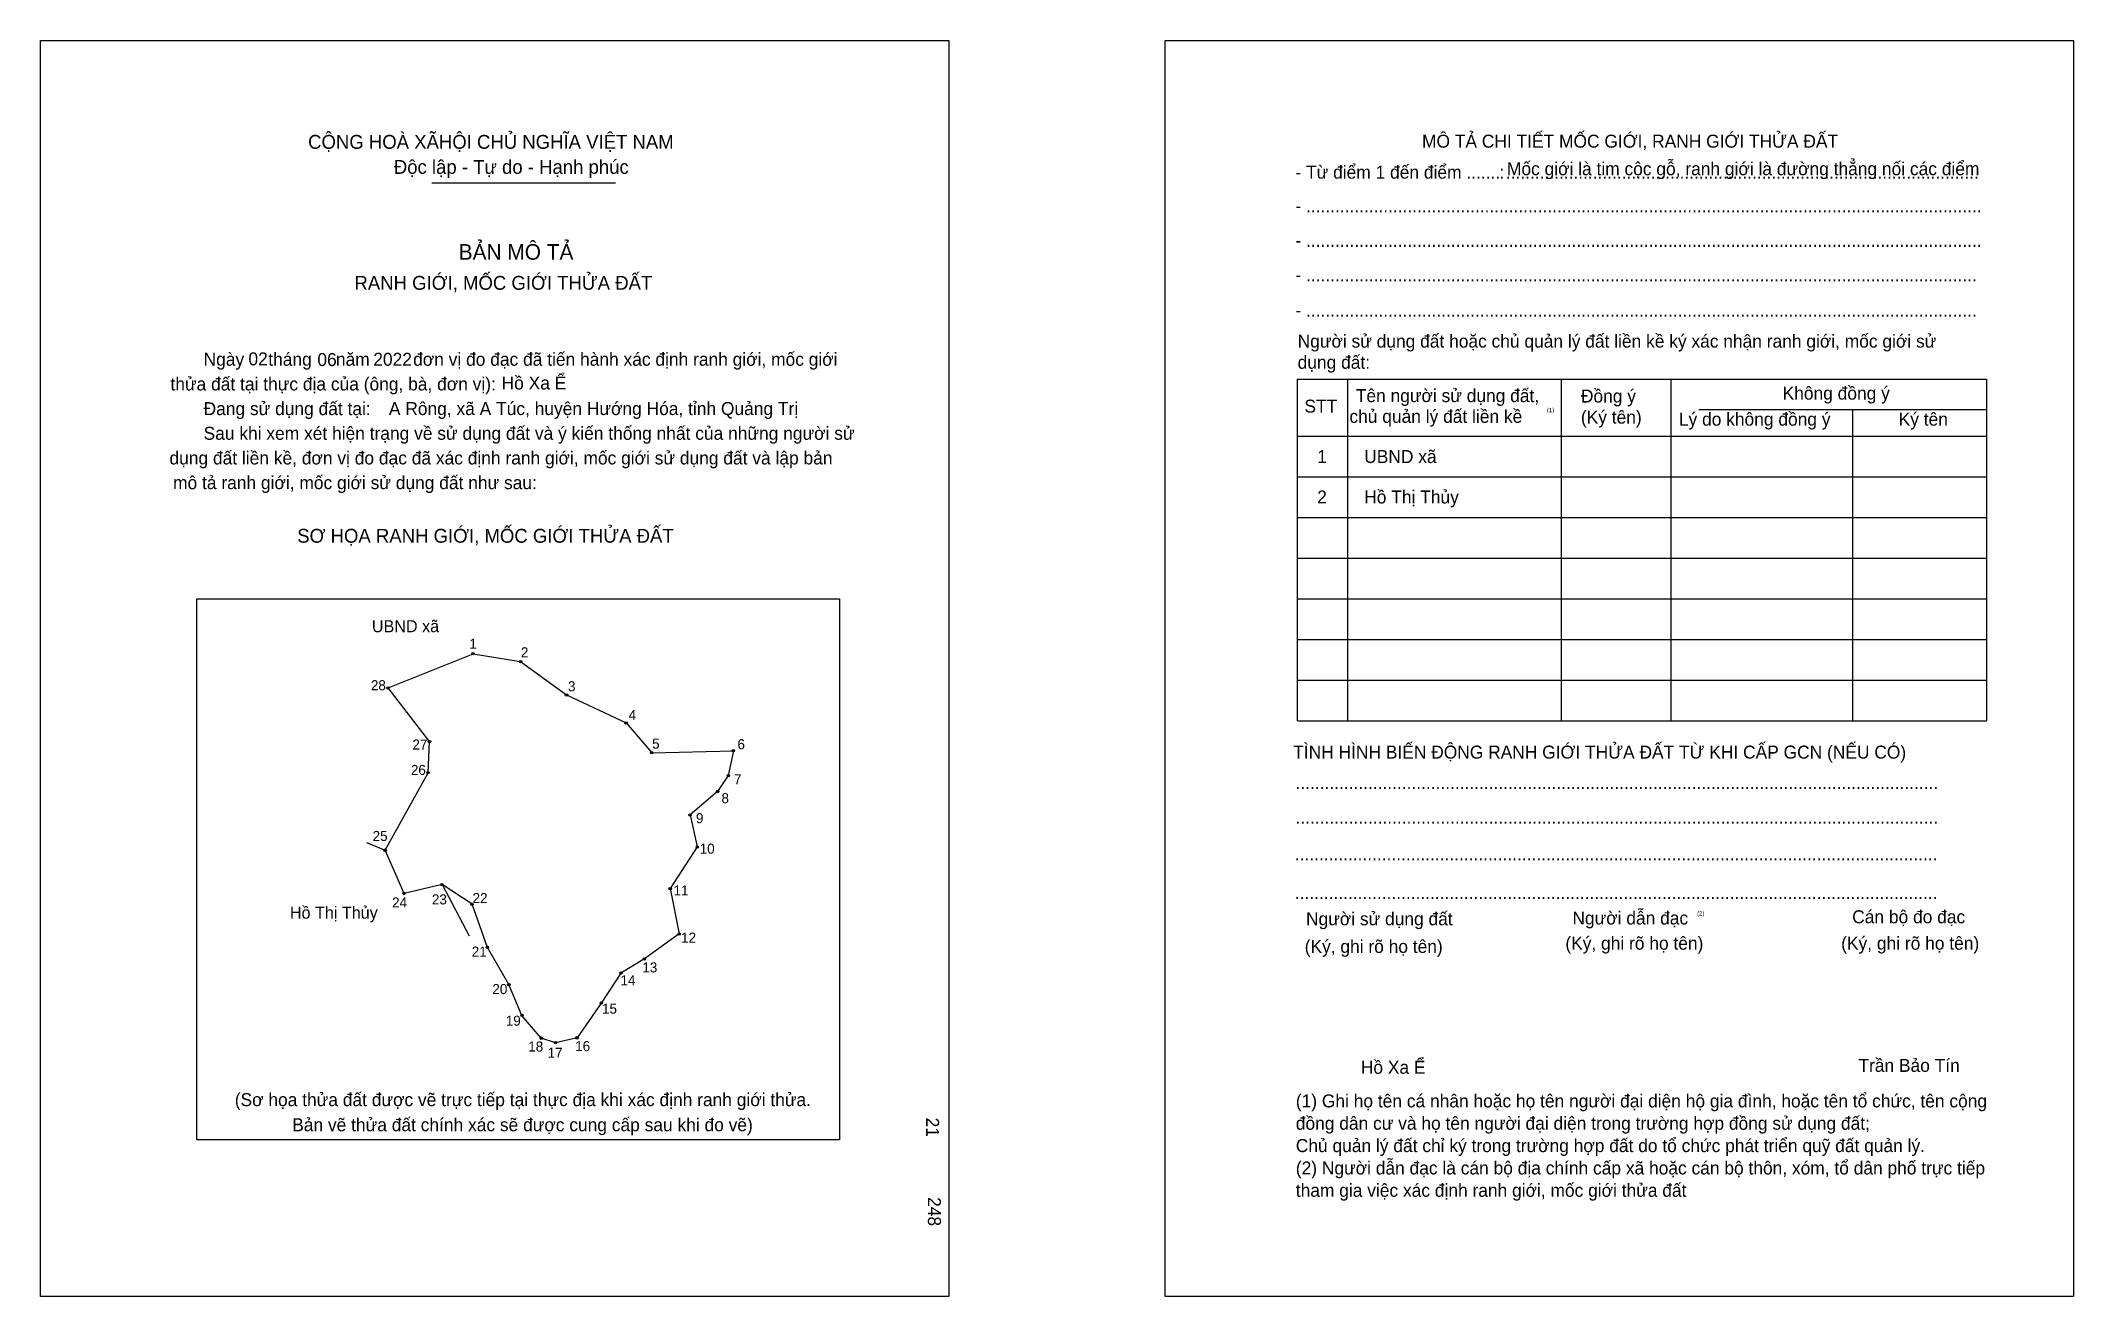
# Model space of a CAD drawing. Extents: x 547455 to 548302, y 1825645 to 1826169.
import ezdxf

# ---------------------------------------------------------------- set-up
doc = ezdxf.new("R2010")
doc.units = 0
for name, color, linetype in [('bmtKhungInTrang1', 7, 'Continuous'), ('bmtKhungInTrang2', 7, 'Continuous'), ('bmtNoiDung', 7, 'Continuous'), ('bmtTemplate', 7, 'Continuous'), ('CanhThua', 7, 'Continuous'), ('MocDinhThua', 7, 'Continuous'), ('RauThua', 7, 'Continuous'), ('SoHieuDinhThua', 7, 'Continuous'), ('TenChuLanCan', 7, 'Continuous')]:
    doc.layers.add(name, color=color, linetype=linetype)

msp = doc.modelspace()

# ---------------------------------------------------------------- linework, layer by layer
at = {"layer": 'bmtKhungInTrang1'}
msp.add_lwpolyline([(547454.85, 1826168.86), (547833.24, 1826168.86), (547833.24, 1825645.49), (547454.85, 1825645.49)], close=True, dxfattribs=at)
at = {"layer": 'bmtKhungInTrang2'}
msp.add_lwpolyline([(547923.47, 1826168.86), (548301.86, 1826168.86), (548301.86, 1825645.49), (547923.47, 1825645.49)], close=True, dxfattribs=at)
at = {"layer": 'bmtTemplate'}
for p, q in [((547617.91, 1826109.54), (547694.42, 1826109.54)), ((547999.38, 1826027.7), (547999.38, 1825885.42)), ((548088.39, 1826027.7), (548088.39, 1825885.42)), ((548134.19, 1826027.87), (548134.19, 1825885.42)), ((548265.63, 1826027.7), (548265.63, 1825885.42)), ((548145.8, 1826015.16), (548265.63, 1826015.16)), ((547978.63, 1826003.98), (548265.63, 1826003.98)), ((547978.63, 1825987.04), (548265.63, 1825987.04)), ((547978.63, 1825970.11), (548265.63, 1825970.11)), ((547978.63, 1825953.17), (548265.63, 1825953.17)), ((547978.63, 1825936.23), (548265.63, 1825936.23)), ((547978.63, 1825919.29), (548265.63, 1825919.29)), ((547978.63, 1825902.35), (548265.63, 1825902.35)), ((547978.63, 1825885.42), (548265.63, 1825885.42))]:
    msp.add_line(p, q, dxfattribs=at)
for points in [[(547978.44, 1826027.7), (548265.63, 1826027.7)], [(547978.44, 1826027.7), (547978.44, 1825885.42)], [(548209.77, 1826014.99), (548209.77, 1825885.42)]]:
    msp.add_lwpolyline(points, dxfattribs=at)
msp.add_lwpolyline([(547519.94, 1825710.68), (547519.94, 1825936.21), (547787.69, 1825936.21), (547787.69, 1825710.68)], close=True, dxfattribs=at)
at = {"layer": 'CanhThua'}
for p, q in [((547599.63, 1825899.1), (547635.05, 1825913.33)), ((547635.05, 1825913.33), (547654.82, 1825910.06)), ((547654.82, 1825910.06), (547673.96, 1825896.17)), ((547616.88, 1825876.73), (547599.63, 1825899.1)), ((547673.96, 1825896.17), (547698.82, 1825884.48)), ((547698.82, 1825884.48), (547709.46, 1825872.05)), ((547616.27, 1825863.75), (547616.88, 1825876.73)), ((547709.46, 1825872.05), (547743.5, 1825872.92)), ((547743.5, 1825872.92), (547741.38, 1825862.56)), ((547598.4, 1825831.45), (547616.27, 1825863.75)), ((547741.38, 1825862.56), (547736.92, 1825855.91)), ((547736.92, 1825855.91), (547725.44, 1825846.13)), ((547725.44, 1825846.13), (547728.45, 1825832.84)), ((547728.45, 1825832.84), (547717.16, 1825815.46)), ((547606.28, 1825813.41), (547598.4, 1825831.45)), ((547622.11, 1825817.12), (547606.28, 1825813.41)), ((547634.63, 1825808.91), (547622.11, 1825817.12)), ((547717.16, 1825815.46), (547720.92, 1825796.55)), ((547640.99, 1825790.94), (547634.63, 1825808.91)), ((547649.93, 1825775.44), (547640.99, 1825790.94)), ((547720.92, 1825796.55), (547706.4, 1825786.1)), ((547706.4, 1825786.1), (547696.66, 1825780.23)), ((547655.37, 1825762.59), (547649.93, 1825775.44)), ((547696.66, 1825780.23), (547688.44, 1825767.76)), ((547688.44, 1825767.76), (547678.36, 1825753.25)), ((547663.47, 1825753.11), (547655.37, 1825762.59)), ((547669.4, 1825751.19), (547663.47, 1825753.11)), ((547678.36, 1825753.25), (547669.4, 1825751.19))]:
    msp.add_line(p, q, dxfattribs=at)
at = {"layer": 'MocDinhThua'}
for centre in [(547635.05, 1825913.33), (547654.82, 1825910.06), (547599.63, 1825899.1), (547673.96, 1825896.17), (547698.82, 1825884.48), (547616.88, 1825876.73), (547709.46, 1825872.05), (547743.5, 1825872.92), (547616.27, 1825863.75), (547741.38, 1825862.56), (547736.92, 1825855.91), (547725.44, 1825846.13), (547598.4, 1825831.45), (547728.45, 1825832.84), (547622.11, 1825817.12), (547717.16, 1825815.46), (547606.28, 1825813.41), (547634.63, 1825808.91), (547640.99, 1825790.94), (547720.92, 1825796.55), (547706.4, 1825786.1), (547649.93, 1825775.44), (547696.66, 1825780.23), (547688.44, 1825767.76), (547655.37, 1825762.59), (547663.47, 1825753.11), (547669.4, 1825751.19), (547678.36, 1825753.25)]:
    msp.add_circle(centre, 0.502, dxfattribs=at)
at = {"layer": 'RauThua'}
for p, q in [((547590.69, 1825834.63), (547598.4, 1825831.45)), ((547622.11, 1825817.12), (547633.43, 1825795.73))]:
    msp.add_line(p, q, dxfattribs=at)

# ---------------------------------------------------------------- texts
at = {"layer": 'bmtNoiDung'}
for s, height, p in [('02', 5.414, (547541.43, 1826033.53)), ('06', 5.414, (547570.15, 1826033.23)), ('2022', 5.414, (547593.44, 1826033.34)), ('Hồ Xa Ể', 5.414, (547646.92, 1826023.46)), ('A Rông, xã A Túc, huyện Hướng Hóa, tỉnh Quảng Trị', 5.4141, (547599.95, 1826012.81)), ('1', 5.41, (547986.77, 1825992.81)), ('UBND xã ', 5.414, (548006.37, 1825992.81)), ('2', 5.41, (547986.77, 1825975.95)), ('Hồ Thị Thủy ', 5.4141, (548006.37, 1825975.95)), ('Hồ Xa Ể', 5.414, (548004.95, 1825738.25))]:
    msp.add_text(s, height=height, dxfattribs=at).set_placement(p)
for s, p in [('21', (547823.81, 1825719.99)), ('248', (547824.58, 1825686.86))]:
    msp.add_text(s, height=5.414, rotation=270, dxfattribs=at).set_placement(p)
at = {"layer": 'bmtTemplate'}
for s, height, p in [('CỘNG HOÀ XÃHỘI CHỦ NGHĨA VIỆT NAM', 5.775, (547566.3, 1826123.78)), ('MÔ TẢ CHI TIẾT MỐC GIỚI, RANH GIỚI THỬA ĐẤT', 5.412, (548030.46, 1826124.25)), ('Mốc giới là tim cộc gỗ, ranh giới là đường thẳng nối các điểm', 5.412, (548065.85, 1826112.77)), ('Độc lập - Tự do - Hạnh phúc', 5.775, (547602.02, 1826113.34)), ('- Từ điểm 1 đến điểm .......', 5.412, (547977.71, 1826111.34)), (':', 5.41, (548062.74, 1826111.34)), ('..................................................................................................', 5.412, (548065.4, 1826111.34)), ('- ............................................................................................................................................', 5.41204, (547977.71, 1826097.31)), ('BẢN MÔ TẢ', 6.497, (547629.05, 1826077.55)), ('- ............................................................................................................................................', 5.41204, (547977.71, 1826082.92)), ('RANH GIỚI, MỐC GIỚI THỬA ĐẤT', 5.775, (547585.61, 1826065.02)), ('- ...........................................................................................................................................', 5.41204, (547977.71, 1826068.52)), ('- ...........................................................................................................................................', 5.41204, (547977.71, 1826053.78)), ('Người sử dụng đất hoặc chủ quản lý đất liền kề ký xác nhận ranh giới, mốc giới sử', 5.412, (547978.63, 1826040.91)), ('Ngày     tháng     năm         đơn vị đo đạc đã tiến hành xác định ranh giới, mốc giới ', 5.4141, (547522.74, 1826033.35)), ('dụng đất:', 5.412, (547978.63, 1826032.1)), ('thửa đất tại thực địa của (ông, bà, đơn vị):', 5.4141, (547508.94, 1826023.06)), ('Đang sử dụng đất tại:', 5.4141, (547522.74, 1826012.78)), ('STT', 5.412, (547981.46, 1826013.81)), ('Tên người sử dụng đất,', 5.412, (548002.87, 1826018.21)), ('Đồng ý', 5.412, (548096.67, 1826018.04)), ('Không đồng ý', 5.412, (548180.72, 1826019.23)), ('chủ quản lý đất liền kề', 5.412, (548000.22, 1826009.56)), ('(1)', 1.805, (548082.53, 1826014)), ('(Ký tên)', 5.412, (548096.67, 1826009.24)), ('Lý do không đồng ý', 5.412, (548137.5, 1826008.39)), ('Ký tên', 5.412, (548229.08, 1826008.39)), ('Sau khi xem xét hiện trạng về sử dụng đất và ý kiến thống nhất của những người sử ', 5.4141, (547522.74, 1826002.5)), ('dụng đất liền kề, đơn vị đo đạc đã xác định ranh giới, mốc giới sử dụng đất và lập bản', 5.4141, (547508.53, 1825992.22)), ('mô tả ranh giới, mốc giới sử dụng đất như sau:', 5.4141, (547510.02, 1825981.93)), ('SƠ HỌA RANH GIỚI, MỐC GIỚI THỬA ĐẤT', 5.775, (547561.75, 1825959.6)), ('TÌNH HÌNH BIẾN ĐỘNG RANH GIỚI THỬA ĐẤT TỪ KHI CẤP GCN (NẾU CÓ)', 5.412, (547976.8, 1825869.62)), ('.....................................................................................................................................', 5.42016, (547977.71, 1825856.89)), ('.....................................................................................................................................', 5.42016, (547977.71, 1825842.49)), ('.....................................................................................................................................', 5.42016, (547977.43, 1825827.24)), ('.....................................................................................................................................', 5.42016, (547977.43, 1825811.15)), ('Người dẫn đạc', 5.412, (548093.13, 1825800.48)), ('Cán bộ đo đạc', 5.412, (548209.72, 1825800.99)), ('Người sử dụng đất', 5.412, (547982.12, 1825800.15)), ('(2)', 1.805, (548145.1, 1825804.22)), ('(Ký, ghi rõ họ tên)', 5.412, (547981.57, 1825788.63)), ('(Ký, ghi rõ họ tên)', 5.412, (548090.18, 1825789.98)), ('(Ký, ghi rõ họ tên)', 5.412, (548205.12, 1825789.98)), ('Trần Bảo Tín', 5.412, (548212.3, 1825739.05)), ('(Sơ họa thửa đất được vẽ trực tiếp tại thực địa khi xác định ranh giới thửa.', 5.4141, (547535.74, 1825724.77)), ('(1) Ghi họ tên cá nhân hoặc họ tên người đại diện hộ gia đình, hoặc tên tổ chức, tên cộng', 5.412, (547977.87, 1825724.25)), ('Bản vẽ thửa đất chính xác sẽ được cung cấp sau khi đo vẽ)', 5.4141, (547559.67, 1825714.3)), ('đồng dân cư và họ tên người đại diện trong trường hợp đồng sử dụng đất;', 5.412, (547977.87, 1825714.94)), ('Chủ quản lý đất chỉ ký trong trường hợp đất do tổ chức phát triển quỹ đất quản lý.', 5.412, (547977.87, 1825705.62)), ('(2) Người dẫn đạc là cán bộ địa chính cấp xã hoặc cán bộ thôn, xóm, tổ dân phố trực tiếp', 5.412, (547977.87, 1825696.3)), ('tham gia việc xác định ranh giới, mốc giới thửa đất', 5.412, (547977.87, 1825686.99))]:
    msp.add_text(s, height=height, dxfattribs=at).set_placement(p)
at = {"layer": 'SoHieuDinhThua'}
for s, height, p in [('1', 4.19, (547633.5, 1825915.4)), ('2', 4.19, (547654.96, 1825911.83)), ('28', 4.187, (547592.47, 1825898.11)), ('3', 4.19, (547674.59, 1825897.68)), ('4', 4.19, (547699.87, 1825885.71)), ('27', 4.187, (547609.76, 1825873.38)), ('5', 4.19, (547709.65, 1825873.78)), ('6', 4.19, (547745.21, 1825873.51)), ('26', 4.187, (547609.12, 1825862.8)), ('7', 4.19, (547743.74, 1825858.86)), ('8', 4.19, (547738.55, 1825851.04)), ('9', 4.19, (547727.91, 1825842.71)), ('25', 4.187, (547593.19, 1825835.28)), ('10', 4.187, (547729.47, 1825830.01)), ('11', 4.187, (547718.55, 1825812.58)), ('24', 4.187, (547601.29, 1825807.57)), ('23', 4.187, (547617.89, 1825808.85)), ('22', 4.187, (547634.82, 1825809.4)), ('21', 4.187, (547634.48, 1825787.09)), ('12', 4.187, (547721.72, 1825792.92)), ('13', 4.187, (547705.59, 1825780.51)), ('20', 4.187, (547643.07, 1825771.48)), ('14', 4.187, (547696.45, 1825775.12)), ('15', 4.187, (547688.77, 1825763.32)), ('19', 4.187, (547648.68, 1825758.29)), ('18', 4.187, (547658.03, 1825747.53)), ('17', 4.187, (547666.1, 1825744.92)), ('16', 4.187, (547677.59, 1825747.69))]:
    msp.add_text(s, height=height, dxfattribs=at).set_placement(p)
at = {"layer": 'TenChuLanCan'}
for s, p in [('UBND xã', (547592.88, 1825922.29)), ('Hồ Thị Thủy', (547558.71, 1825802.91))]:
    msp.add_text(s, height=5.024, dxfattribs=at).set_placement(p)

doc.saveas('drawing.dxf')
